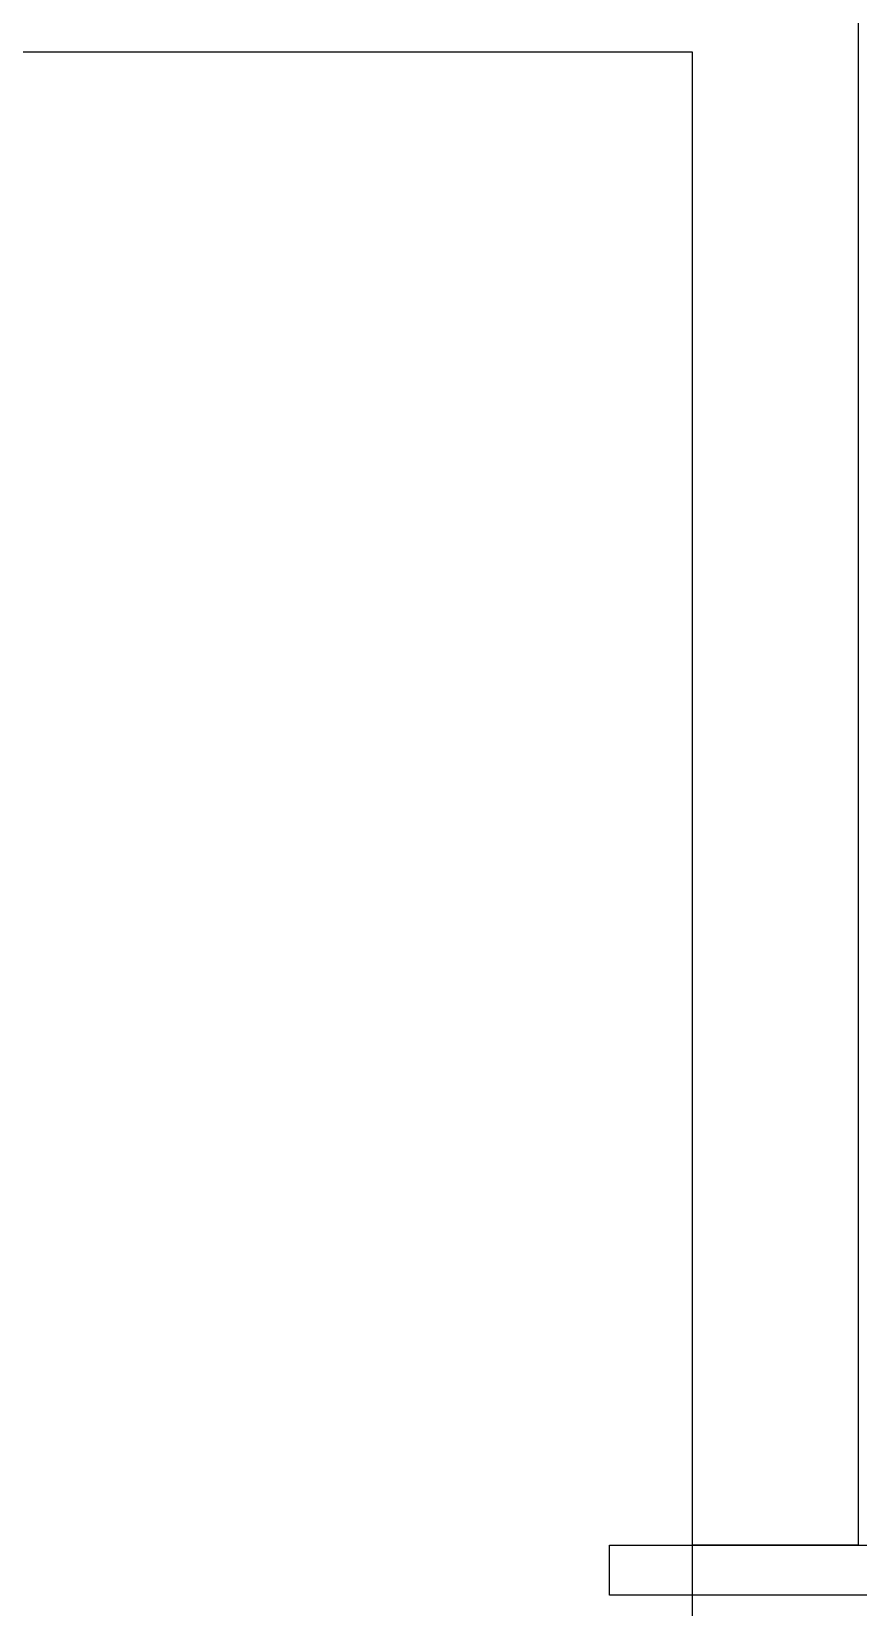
# Model space of a CAD drawing. Extents: x 11477420 to 23072185, y -28506554 to -14238804.
# Drawn here: x 11485798 to 11486296, y -14280337 to -14279387 of the extents above; entities that cross this region are included whole.
import ezdxf

# ---------------------------------------------------------------- set-up
doc = ezdxf.new("R2010")
doc.units = 0
doc.header["$LTSCALE"] = 50
doc.header["$MEASUREMENT"] = 0
doc.layers.get('0').update_dxf_attribs({"linetype": 'CONTINUOUS'})
for name, color, linetype in [('1.천장.벽체선(내벽)', 3, 'CONTINUOUS'), ('3.기호.계단선', 30, 'CONTINUOUS'), ('CO-DO-FR', 7, 'CONTINUOUS')]:
    doc.layers.add(name, color=color, linetype=linetype)

# ---------------------------------------------------------------- blocks, each defined once
blk = doc.blocks.new('flooor2')
at = {"layer": '1.천장.벽체선(내벽)', "ltscale": 30}
for p, q in [((11520696.07, -14280299.45), (11520696.07, -14279199.45)), ((11520596.07, -14279399.45), (11517596.07, -14279399.45)), ((11520596.07, -14280299.45), (11520596.07, -14279399.45)), ((11520696.07, -14280299.45), (11520596.07, -14280299.45))]:
    blk.add_line(p, q, dxfattribs=at)
at = {"layer": 'CO-DO-FR', "color": 8}
blk.add_lwpolyline([(11520746.07, -14280299.45), (11520746.07, -14280329.45), (11520546.07, -14280329.45), (11520546.07, -14280299.45)], close=True, dxfattribs=at)

msp = doc.modelspace()

# ---------------------------------------------------------------- linework, layer by layer
at = {"layer": '3.기호.계단선', "ltscale": 30}
msp.add_lwpolyline([(11486196.07, -14279399.45), (11483196.07, -14279399.45), (11483196.07, -14281299.45), (11486196.07, -14281299.45)], close=True, dxfattribs=at)

# ---------------------------------------------------------------- block references
msp.add_blockref('flooor2', (-34400, 0))

doc.saveas('drawing.dxf')
